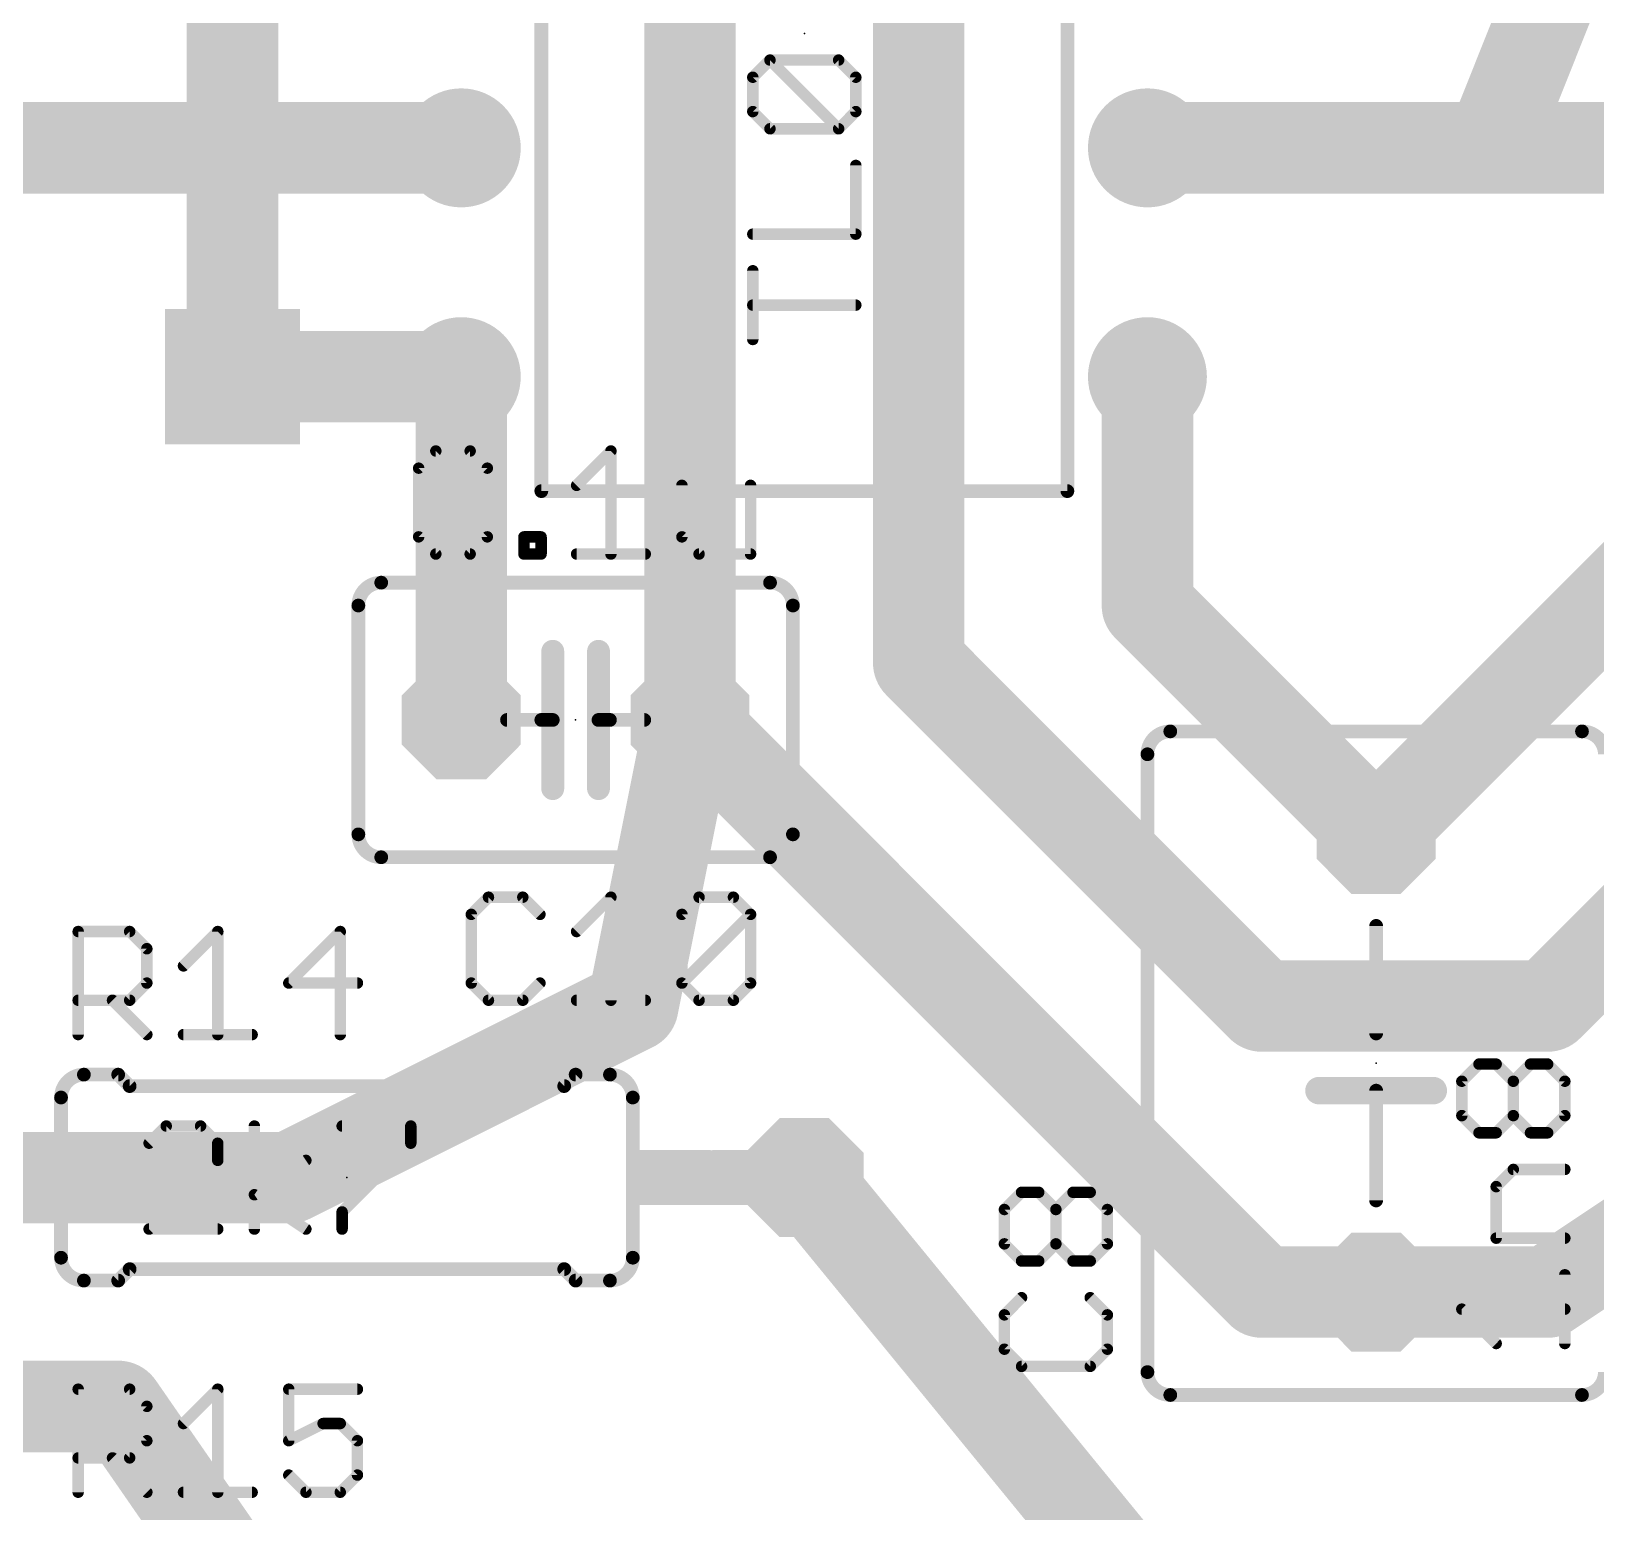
# Model space of a CAD drawing. Extents: x 0 to 4.04, y -0.39 to 3.15.
# Drawn here: x 2.212 to 2.896, y 0.604 to 1.251 of the extents above; entities that cross this region are included whole.
import ezdxf

# ---------------------------------------------------------------- set-up
doc = ezdxf.new("R2010")
doc.units = 0
for name, color, linetype in [('1', 22, 'CONTINUOUS'), ('16', 175, 'CONTINUOUS'), ('17', 82, 'CONTINUOUS'), ('18', 82, 'CONTINUOUS'), ('21', 253, 'CONTINUOUS'), ('23', 7, 'CONTINUOUS'), ('25', 253, 'CONTINUOUS'), ('27', 253, 'CONTINUOUS'), ('51', 253, 'CONTINUOUS')]:
    doc.layers.add(name, color=color, linetype=linetype)

# ---------------------------------------------------------------- blocks, each defined once
blk = doc.blocks.new('OCTAGONP')
at = {"const_width": 0.5}
blk.add_lwpolyline([(-0.25, -0.103553), (-0.25, 0.103553), (-0.103553, 0.25), (0.103553, 0.25), (0.25, 0.103553), (0.25, -0.103553), (0.103553, -0.25), (-0.103553, -0.25), (-0.25, -0.103553), (-0.25, 0.103553)], dxfattribs=at)
blk = doc.blocks.new('ROUNDP')
at = {"const_width": 0.5}
blk.add_lwpolyline([(0, -0.25, 1), (0, 0.25, 1), (0, -0.25)], format="xyb", dxfattribs=at)
blk = doc.blocks.new('RECT')
blk.add_solid([(-0.5, -0.5), (0.5, -0.5), (-0.5, 0.5), (0.5, 0.5)])
blk = doc.blocks.new('SQUAREV')
blk.add_solid([(-0.5, -0.5), (0.5, -0.5), (-0.5, 0.5), (0.5, 0.5)])

msp = doc.modelspace()

# ---------------------------------------------------------------- linework, layer by layer
at = {"layer": '1', "const_width": 0.04}
msp.add_lwpolyline([(2.3, 1.1), (2.3, 1.9)], dxfattribs=at)
at = {"layer": '1', "const_width": 0.02}
msp.add_lwpolyline([(2.29, 1.1, 1), (2.31, 1.1)], format="xyb", dxfattribs=at)
at = {"layer": '16', "const_width": 0.04}
for points in [[(2.5, 0.95), (2.5, 1.35)], [(2.85, 1.2), (2.9, 1.325)], [(2.6, 1.275), (2.6, 0.975)], [(1.8, 1.2), (2.4, 1.2)], [(2.85, 1.2), (2.7, 1.2)], [(3.05, 1.2), (2.85, 1.2)], [(2.4, 1.1), (2.3, 1.1)], [(2.4, 1.1), (2.4, 0.95)], [(2.7, 1.1), (2.7, 1)], [(2.975, 1.075), (2.8, 0.9)], [(2.7, 1), (2.8, 0.9)], [(2.875, 0.825), (3.05, 1)], [(2.6, 0.975), (2.75, 0.825)], [(2.5, 0.95), (2.475, 0.825)], [(2.5, 0.95), (2.75, 0.7)], [(2.875, 0.7), (3.1, 0.85)], [(2.475, 0.825), (2.325, 0.75)], [(2.75, 0.825), (2.875, 0.825)], [(2.325, 0.75), (2.15, 0.75)], [(2.775, 0.475), (2.55, 0.75)], [(2.75, 0.7), (2.8, 0.7)], [(2.8, 0.7), (2.875, 0.7)], [(2.25, 0.65), (2.05, 0.65)], [(2.475, 0.325), (2.25, 0.65)]]:
    msp.add_lwpolyline(points, dxfattribs=at)
at = {"layer": '16', "const_width": 0.02}
for points in [[(2.4, 1.19, 1), (2.4, 1.21)], [(2.7, 1.21, 1), (2.7, 1.19)], [(2.85, 1.21, 1), (2.85, 1.19)], [(2.85, 1.19, 1), (2.85, 1.21)], [(2.840715, 1.203714, 1), (2.859285, 1.196286)], [(2.3, 1.11, 1), (2.3, 1.09)], [(2.41, 1.1, 1), (2.39, 1.1)], [(2.4, 1.09, 1), (2.4, 1.11)], [(2.71, 1.1, 1), (2.69, 1.1)], [(2.707071, 1.007071, 1), (2.692929, 0.992929)], [(2.69, 1, 1), (2.71, 1)], [(2.607071, 0.982071, 1), (2.592929, 0.967929)], [(2.59, 0.975, 1), (2.61, 0.975)], [(2.507071, 0.957071, 1), (2.492929, 0.942929)], [(2.509806, 0.948039, 1), (2.490194, 0.951961)], [(2.39, 0.95, 1), (2.41, 0.95)], [(2.49, 0.95, 1), (2.51, 0.95)], [(2.792929, 0.907071, 1), (2.807071, 0.892929)], [(2.792929, 0.892929, 1), (2.807071, 0.907071)], [(2.479472, 0.816056, 1), (2.470528, 0.833944)], [(2.75, 0.835, 1), (2.75, 0.815)], [(2.742929, 0.817929, 1), (2.757071, 0.832071)], [(2.867929, 0.832071, 1), (2.882071, 0.817929)], [(2.875, 0.815, 1), (2.875, 0.835)], [(2.465194, 0.826961, 1), (2.484806, 0.823039)], [(2.320528, 0.758944, 1), (2.329472, 0.741056)], [(2.325, 0.74, 1), (2.325, 0.76)], [(2.55774, 0.756332, 1), (2.54226, 0.743668)], [(2.75, 0.71, 1), (2.75, 0.69)], [(2.8, 0.71, 1), (2.8, 0.69)], [(2.8, 0.69, 1), (2.8, 0.71)], [(2.869453, 0.708321, 1), (2.880547, 0.691679)], [(2.875, 0.69, 1), (2.875, 0.71)], [(2.742929, 0.692929, 1), (2.757071, 0.707071)], [(2.258222, 0.655692, 1), (2.241778, 0.644308)], [(2.25, 0.64, 1), (2.25, 0.66)]]:
    msp.add_lwpolyline(points, format="xyb", dxfattribs=at)
at = {"layer": '21'}
for points, const_width in [([(2.435, 1.45), (2.435, 1.05)], 0.006), ([(2.665, 1.05), (2.665, 1.45)], 0.006), ([(2.665, 1.05), (2.435, 1.05)], 0.006), ([(2.365, 1.01), (2.535, 1.01)], 0.006), ([(2.355, 0.9), (2.355, 1)], 0.006), ([(2.545, 0.9), (2.545, 1)], 0.006), ([(2.44, 0.95), (2.44, 0.98)], 0.01), ([(2.46, 0.95), (2.46, 0.98)], 0.01), ([(2.435, 0.95), (2.44, 0.95)], 0.006), ([(2.44, 0.95), (2.44, 0.92)], 0.01), ([(2.46, 0.92), (2.46, 0.95)], 0.01), ([(2.46, 0.95), (2.465, 0.95)], 0.006), ([(2.89, 0.945), (2.71, 0.945)], 0.006), ([(2.7, 0.935), (2.7, 0.665)], 0.006), ([(2.535, 0.89), (2.365, 0.89)], 0.006), ([(2.8, 0.813), (2.8, 0.86)], 0.006), ([(2.775, 0.813), (2.8, 0.813)], 0.012), ([(2.8, 0.813), (2.825, 0.813)], 0.012), ([(2.235, 0.795), (2.25, 0.795)], 0.006), ([(2.255, 0.79), (2.25, 0.795)], 0.006), ([(2.445, 0.79), (2.45, 0.795)], 0.006), ([(2.465, 0.795), (2.45, 0.795)], 0.006), ([(2.775, 0.788), (2.8, 0.788)], 0.012), ([(2.8, 0.788), (2.825, 0.788)], 0.012), ([(2.225, 0.715), (2.225, 0.785)], 0.006), ([(2.445, 0.79), (2.255, 0.79)], 0.006), ([(2.475, 0.715), (2.475, 0.785)], 0.006), ([(2.8, 0.788), (2.8, 0.74)], 0.006), ([(2.255, 0.71), (2.25, 0.705)], 0.006), ([(2.445, 0.71), (2.255, 0.71)], 0.006), ([(2.445, 0.71), (2.45, 0.705)], 0.006), ([(2.235, 0.705), (2.25, 0.705)], 0.006), ([(2.465, 0.705), (2.45, 0.705)], 0.006), ([(2.71, 0.655), (2.89, 0.655)], 0.006)]:
    msp.add_lwpolyline(points, dxfattribs=dict(at, const_width=const_width))
for points, const_width in [([(2.435, 1.0515, 1), (2.435, 1.0485)], 0.003), ([(2.4335, 1.05, 1), (2.4365, 1.05)], 0.003), ([(2.6635, 1.05, 1), (2.6665, 1.05)], 0.003), ([(2.665, 1.0485, 1), (2.665, 1.0515)], 0.003), ([(2.365, 1.01, 0.414214), (2.355, 1)], 0.006), ([(2.365, 1.0115, 1), (2.365, 1.0085)], 0.003), ([(2.365, 1.0085, 1), (2.365, 1.0115)], 0.003), ([(2.545, 1, 0.414214), (2.535, 1.01)], 0.006), ([(2.535, 1.0115, 1), (2.535, 1.0085)], 0.003), ([(2.535, 1.0085, 1), (2.535, 1.0115)], 0.003), ([(2.3565, 1, 1), (2.3535, 1)], 0.003), ([(2.3535, 1, 1), (2.3565, 1)], 0.003), ([(2.5465, 1, 1), (2.5435, 1)], 0.003), ([(2.5435, 1, 1), (2.5465, 1)], 0.003), ([(2.4425, 0.98, 1), (2.4375, 0.98)], 0.005), ([(2.4625, 0.98, 1), (2.4575, 0.98)], 0.005), ([(2.435, 0.9515, 1), (2.435, 0.9485)], 0.003), ([(2.4425, 0.95, 1), (2.4375, 0.95)], 0.005), ([(2.4375, 0.95, 1), (2.4425, 0.95)], 0.005), ([(2.44, 0.9485, 1), (2.44, 0.9515)], 0.003), ([(2.4625, 0.95, 1), (2.4575, 0.95)], 0.005), ([(2.4575, 0.95, 1), (2.4625, 0.95)], 0.005), ([(2.46, 0.9515, 1), (2.46, 0.9485)], 0.003), ([(2.465, 0.9485, 1), (2.465, 0.9515)], 0.003), ([(2.71, 0.945, 0.414214), (2.7, 0.935)], 0.006), ([(2.71, 0.9465, 1), (2.71, 0.9435)], 0.003), ([(2.71, 0.9435, 1), (2.71, 0.9465)], 0.003), ([(2.9, 0.935, 0.414214), (2.89, 0.945)], 0.006), ([(2.89, 0.9465, 1), (2.89, 0.9435)], 0.003), ([(2.89, 0.9435, 1), (2.89, 0.9465)], 0.003), ([(2.7015, 0.935, 1), (2.6985, 0.935)], 0.003), ([(2.6985, 0.935, 1), (2.7015, 0.935)], 0.003), ([(2.4375, 0.92, 1), (2.4425, 0.92)], 0.005), ([(2.4575, 0.92, 1), (2.4625, 0.92)], 0.005), ([(2.355, 0.9, 0.414214), (2.365, 0.89)], 0.006), ([(2.3565, 0.9, 1), (2.3535, 0.9)], 0.003), ([(2.535, 0.89, 0.414214), (2.545, 0.9)], 0.006), ([(2.5465, 0.9, 1), (2.5435, 0.9)], 0.003), ([(2.3535, 0.9, 1), (2.3565, 0.9)], 0.003), ([(2.5435, 0.9, 1), (2.5465, 0.9)], 0.003), ([(2.365, 0.8915, 1), (2.365, 0.8885)], 0.003), ([(2.365, 0.8885, 1), (2.365, 0.8915)], 0.003), ([(2.535, 0.8915, 1), (2.535, 0.8885)], 0.003), ([(2.535, 0.8885, 1), (2.535, 0.8915)], 0.003), ([(2.8015, 0.86, 1), (2.7985, 0.86)], 0.003), ([(2.775, 0.816, 1), (2.775, 0.81)], 0.006), ([(2.8, 0.816, 1), (2.8, 0.81)], 0.006), ([(2.8, 0.81, 1), (2.8, 0.816)], 0.006), ([(2.7985, 0.813, 1), (2.8015, 0.813)], 0.003), ([(2.825, 0.81, 1), (2.825, 0.816)], 0.006), ([(2.235, 0.795, 0.414214), (2.225, 0.785)], 0.006), ([(2.235, 0.7965, 1), (2.235, 0.7935)], 0.003), ([(2.235, 0.7935, 1), (2.235, 0.7965)], 0.003), ([(2.251061, 0.796061, 1), (2.248939, 0.793939)], 0.003), ([(2.25, 0.7935, 1), (2.25, 0.7965)], 0.003), ([(2.45, 0.7965, 1), (2.45, 0.7935)], 0.003), ([(2.451061, 0.793939, 1), (2.448939, 0.796061)], 0.003), ([(2.475, 0.785, 0.414214), (2.465, 0.795)], 0.006), ([(2.465, 0.7965, 1), (2.465, 0.7935)], 0.003), ([(2.465, 0.7935, 1), (2.465, 0.7965)], 0.003), ([(2.775, 0.791, 1), (2.775, 0.785)], 0.006), ([(2.8, 0.791, 1), (2.8, 0.785)], 0.006), ([(2.8, 0.785, 1), (2.8, 0.791)], 0.006), ([(2.825, 0.785, 1), (2.825, 0.791)], 0.006), ([(2.2265, 0.785, 1), (2.2235, 0.785)], 0.003), ([(2.255, 0.7915, 1), (2.255, 0.7885)], 0.003), ([(2.253939, 0.788939, 1), (2.256061, 0.791061)], 0.003), ([(2.443939, 0.791061, 1), (2.446061, 0.788939)], 0.003), ([(2.445, 0.7885, 1), (2.445, 0.7915)], 0.003), ([(2.4765, 0.785, 1), (2.4735, 0.785)], 0.003), ([(2.8015, 0.788, 1), (2.7985, 0.788)], 0.003), ([(2.2235, 0.785, 1), (2.2265, 0.785)], 0.003), ([(2.4735, 0.785, 1), (2.4765, 0.785)], 0.003), ([(2.7985, 0.74, 1), (2.8015, 0.74)], 0.003), ([(2.225, 0.715, 0.414214), (2.235, 0.705)], 0.006), ([(2.2265, 0.715, 1), (2.2235, 0.715)], 0.003), ([(2.2235, 0.715, 1), (2.2265, 0.715)], 0.003), ([(2.255, 0.7115, 1), (2.255, 0.7085)], 0.003), ([(2.256061, 0.708939, 1), (2.253939, 0.711061)], 0.003), ([(2.446061, 0.711061, 1), (2.443939, 0.708939)], 0.003), ([(2.445, 0.7085, 1), (2.445, 0.7115)], 0.003), ([(2.465, 0.705, 0.414214), (2.475, 0.715)], 0.006), ([(2.4765, 0.715, 1), (2.4735, 0.715)], 0.003), ([(2.4735, 0.715, 1), (2.4765, 0.715)], 0.003), ([(2.235, 0.7065, 1), (2.235, 0.7035)], 0.003), ([(2.235, 0.7035, 1), (2.235, 0.7065)], 0.003), ([(2.248939, 0.706061, 1), (2.251061, 0.703939)], 0.003), ([(2.25, 0.7035, 1), (2.25, 0.7065)], 0.003), ([(2.45, 0.7065, 1), (2.45, 0.7035)], 0.003), ([(2.448939, 0.703939, 1), (2.451061, 0.706061)], 0.003), ([(2.465, 0.7065, 1), (2.465, 0.7035)], 0.003), ([(2.465, 0.7035, 1), (2.465, 0.7065)], 0.003), ([(2.7, 0.665, 0.414214), (2.71, 0.655)], 0.006), ([(2.7015, 0.665, 1), (2.6985, 0.665)], 0.003), ([(2.6985, 0.665, 1), (2.7015, 0.665)], 0.003), ([(2.89, 0.655, 0.414214), (2.9, 0.665)], 0.006), ([(2.71, 0.6565, 1), (2.71, 0.6535)], 0.003), ([(2.71, 0.6535, 1), (2.71, 0.6565)], 0.003), ([(2.89, 0.6565, 1), (2.89, 0.6535)], 0.003), ([(2.89, 0.6535, 1), (2.89, 0.6565)], 0.003)]:
    msp.add_lwpolyline(points, format="xyb", dxfattribs=dict(at, const_width=const_width))
at = {"layer": '23'}
for p in [(2.55, 1.25), (2.45, 0.95), (2.8, 0.8), (2.35, 0.75)]:
    msp.add_point(p, dxfattribs=at)
at = {"layer": '25', "const_width": 0.005}
for points in [[(2.411888, 0.872538), (2.404382, 0.865032)], [(2.426901, 0.872538), (2.411888, 0.872538)], [(2.434408, 0.865032), (2.426901, 0.872538)], [(2.450421, 0.857526), (2.465434, 0.872538)], [(2.465434, 0.872538), (2.465434, 0.8275)], [(2.496461, 0.865032), (2.503967, 0.872538)], [(2.503967, 0.872538), (2.51898, 0.872538)], [(2.51898, 0.872538), (2.526486, 0.865032)], [(2.404382, 0.865032), (2.404382, 0.835006)], [(2.496461, 0.835006), (2.496461, 0.865032)], [(2.496461, 0.835006), (2.526486, 0.865032)], [(2.526486, 0.865032), (2.526486, 0.835006)], [(2.2325, 0.8125), (2.2325, 0.857538)], [(2.2325, 0.857538), (2.255019, 0.857538)], [(2.255019, 0.857538), (2.262526, 0.850032)], [(2.278539, 0.842526), (2.293552, 0.857538)], [(2.293552, 0.857538), (2.293552, 0.8125)], [(2.347098, 0.857538), (2.324578, 0.835019)], [(2.347098, 0.8125), (2.347098, 0.857538)], [(2.262526, 0.850032), (2.262526, 0.835019)], [(2.262526, 0.835019), (2.255019, 0.827513)], [(2.324578, 0.835019), (2.354604, 0.835019)], [(2.404382, 0.835006), (2.411888, 0.8275)], [(2.426901, 0.8275), (2.434408, 0.835006)], [(2.503967, 0.8275), (2.496461, 0.835006)], [(2.526486, 0.835006), (2.51898, 0.8275)], [(2.255019, 0.827513), (2.2325, 0.827513)], [(2.247513, 0.827513), (2.262526, 0.8125)], [(2.411888, 0.8275), (2.426901, 0.8275)], [(2.450421, 0.8275), (2.480447, 0.8275)], [(2.51898, 0.8275), (2.503967, 0.8275)], [(2.278539, 0.8125), (2.308565, 0.8125)], [(2.637462, 0.736058), (2.644968, 0.743565)], [(2.644968, 0.743565), (2.652474, 0.743565)], [(2.652474, 0.743565), (2.659981, 0.736058)], [(2.659981, 0.736058), (2.667487, 0.743565)], [(2.667487, 0.743565), (2.674994, 0.743565)], [(2.674994, 0.743565), (2.6825, 0.736058)], [(2.637462, 0.721046), (2.637462, 0.736058)], [(2.659981, 0.721046), (2.659981, 0.736058)], [(2.6825, 0.736058), (2.6825, 0.721046)], [(2.644968, 0.713539), (2.637462, 0.721046)], [(2.659981, 0.721046), (2.652474, 0.713539)], [(2.667487, 0.713539), (2.659981, 0.721046)], [(2.6825, 0.721046), (2.674994, 0.713539)], [(2.652474, 0.713539), (2.644968, 0.713539)], [(2.674994, 0.713539), (2.667487, 0.713539)], [(2.644968, 0.697526), (2.637462, 0.690019)], [(2.6825, 0.690019), (2.674994, 0.697526)], [(2.637462, 0.690019), (2.637462, 0.675006)], [(2.6825, 0.675006), (2.6825, 0.690019)], [(2.637462, 0.675006), (2.644968, 0.6675)], [(2.674994, 0.6675), (2.6825, 0.675006)], [(2.644968, 0.6675), (2.674994, 0.6675)], [(2.2325, 0.6125), (2.2325, 0.657538)], [(2.2325, 0.657538), (2.255019, 0.657538)], [(2.255019, 0.657538), (2.262526, 0.650032)], [(2.278539, 0.642526), (2.293552, 0.657538)], [(2.293552, 0.657538), (2.293552, 0.6125)], [(2.354604, 0.657538), (2.324578, 0.657538)], [(2.324578, 0.657538), (2.324578, 0.635019)], [(2.262526, 0.650032), (2.262526, 0.635019)], [(2.324578, 0.635019), (2.339591, 0.642526)], [(2.339591, 0.642526), (2.347098, 0.642526)], [(2.347098, 0.642526), (2.354604, 0.635019)], [(2.262526, 0.635019), (2.255019, 0.627513)], [(2.354604, 0.635019), (2.354604, 0.620006)], [(2.255019, 0.627513), (2.2325, 0.627513)], [(2.247513, 0.627513), (2.262526, 0.6125)], [(2.332085, 0.6125), (2.324578, 0.620006)], [(2.354604, 0.620006), (2.347098, 0.6125)], [(2.278539, 0.6125), (2.308565, 0.6125)], [(2.347098, 0.6125), (2.332085, 0.6125)]]:
    msp.add_lwpolyline(points, dxfattribs=at)
at = {"layer": '25', "const_width": 0.0025}
for points in [[(2.411888, 0.873788, 1), (2.411888, 0.871288)], [(2.412772, 0.871655, 1), (2.411005, 0.873422)], [(2.427785, 0.873422, 1), (2.426017, 0.871655)], [(2.426901, 0.871288, 1), (2.426901, 0.873788)], [(2.466684, 0.872538, 1), (2.464184, 0.872538)], [(2.466318, 0.871655, 1), (2.46455, 0.873422)], [(2.503967, 0.873788, 1), (2.503967, 0.871288)], [(2.504851, 0.871655, 1), (2.503083, 0.873422)], [(2.519864, 0.873422, 1), (2.518096, 0.871655)], [(2.51898, 0.871288, 1), (2.51898, 0.873788)], [(2.405632, 0.865032, 1), (2.403132, 0.865032)], [(2.403498, 0.865916, 1), (2.405266, 0.864148)], [(2.433524, 0.864148, 1), (2.435291, 0.865916)], [(2.497711, 0.865032, 1), (2.495211, 0.865032)], [(2.495577, 0.865916, 1), (2.497344, 0.864148)], [(2.527736, 0.865032, 1), (2.525236, 0.865032)], [(2.52737, 0.864148, 1), (2.525602, 0.865916)], [(2.525602, 0.864148, 1), (2.52737, 0.865916)], [(2.23375, 0.857538, 1), (2.23125, 0.857538)], [(2.2325, 0.858788, 1), (2.2325, 0.856288)], [(2.255903, 0.858422, 1), (2.254135, 0.856655)], [(2.255019, 0.856288, 1), (2.255019, 0.858788)], [(2.294802, 0.857538, 1), (2.292302, 0.857538)], [(2.294436, 0.856655, 1), (2.292668, 0.858422)], [(2.348348, 0.857538, 1), (2.345848, 0.857538)], [(2.347982, 0.856655, 1), (2.346214, 0.858422)], [(2.449537, 0.858409, 1), (2.451305, 0.856642)], [(2.263776, 0.850032, 1), (2.261276, 0.850032)], [(2.261642, 0.849148, 1), (2.263409, 0.850916)], [(2.277655, 0.843409, 1), (2.279423, 0.841642)], [(2.261276, 0.835019, 1), (2.263776, 0.835019)], [(2.263409, 0.834135, 1), (2.261642, 0.835903)], [(2.324578, 0.836269, 1), (2.324578, 0.833769)], [(2.323695, 0.835903, 1), (2.325462, 0.834135)], [(2.354604, 0.833769, 1), (2.354604, 0.836269)], [(2.405266, 0.83589, 1), (2.403498, 0.834123)], [(2.403132, 0.835006, 1), (2.405632, 0.835006)], [(2.435291, 0.834123, 1), (2.433524, 0.83589)], [(2.497344, 0.83589, 1), (2.495577, 0.834123)], [(2.495577, 0.83589, 1), (2.497344, 0.834123)], [(2.495211, 0.835006, 1), (2.497711, 0.835006)], [(2.525236, 0.835006, 1), (2.527736, 0.835006)], [(2.52737, 0.834123, 1), (2.525602, 0.83589)], [(2.2325, 0.828763, 1), (2.2325, 0.826263)], [(2.248397, 0.828397, 1), (2.246629, 0.826629)], [(2.254135, 0.828397, 1), (2.255903, 0.826629)], [(2.255019, 0.826263, 1), (2.255019, 0.828763)], [(2.411888, 0.82875, 1), (2.411888, 0.82625)], [(2.411005, 0.826616, 1), (2.412772, 0.828384)], [(2.426017, 0.828384, 1), (2.427785, 0.826616)], [(2.426901, 0.82625, 1), (2.426901, 0.82875)], [(2.450421, 0.82875, 1), (2.450421, 0.82625)], [(2.464184, 0.8275, 1), (2.466684, 0.8275)], [(2.480447, 0.82625, 1), (2.480447, 0.82875)], [(2.503967, 0.82875, 1), (2.503967, 0.82625)], [(2.503083, 0.826616, 1), (2.504851, 0.828384)], [(2.518096, 0.828384, 1), (2.519864, 0.826616)], [(2.51898, 0.82625, 1), (2.51898, 0.82875)], [(2.261642, 0.811616, 1), (2.263409, 0.813384)], [(2.278539, 0.81375, 1), (2.278539, 0.81125)], [(2.308565, 0.81125, 1), (2.308565, 0.81375)], [(2.23125, 0.8125, 1), (2.23375, 0.8125)], [(2.292302, 0.8125, 1), (2.294802, 0.8125)], [(2.345848, 0.8125, 1), (2.348348, 0.8125)], [(2.644968, 0.744815, 1), (2.644968, 0.742315)], [(2.645852, 0.742681, 1), (2.644084, 0.744449)], [(2.653358, 0.744449, 1), (2.651591, 0.742681)], [(2.652474, 0.742315, 1), (2.652474, 0.744815)], [(2.667487, 0.744815, 1), (2.667487, 0.742315)], [(2.668371, 0.742681, 1), (2.666603, 0.744449)], [(2.675877, 0.744449, 1), (2.67411, 0.742681)], [(2.674994, 0.742315, 1), (2.674994, 0.744815)], [(2.638712, 0.736058, 1), (2.636212, 0.736058)], [(2.636578, 0.736942, 1), (2.638345, 0.735175)], [(2.661231, 0.736058, 1), (2.658731, 0.736058)], [(2.659097, 0.736942, 1), (2.660865, 0.735175)], [(2.659097, 0.735175, 1), (2.660865, 0.736942)], [(2.68375, 0.736058, 1), (2.68125, 0.736058)], [(2.681616, 0.735175, 1), (2.683384, 0.736942)], [(2.638345, 0.72193, 1), (2.636578, 0.720162)], [(2.636212, 0.721046, 1), (2.638712, 0.721046)], [(2.660865, 0.72193, 1), (2.659097, 0.720162)], [(2.658731, 0.721046, 1), (2.661231, 0.721046)], [(2.660865, 0.720162, 1), (2.659097, 0.72193)], [(2.68125, 0.721046, 1), (2.68375, 0.721046)], [(2.683384, 0.720162, 1), (2.681616, 0.72193)], [(2.644968, 0.714789, 1), (2.644968, 0.712289)], [(2.644084, 0.712655, 1), (2.645852, 0.714423)], [(2.651591, 0.714423, 1), (2.653358, 0.712655)], [(2.652474, 0.712289, 1), (2.652474, 0.714789)], [(2.667487, 0.714789, 1), (2.667487, 0.712289)], [(2.666603, 0.712655, 1), (2.668371, 0.714423)], [(2.67411, 0.714423, 1), (2.675877, 0.712655)], [(2.674994, 0.712289, 1), (2.674994, 0.714789)], [(2.645852, 0.696642, 1), (2.644084, 0.698409)], [(2.675877, 0.698409, 1), (2.67411, 0.696642)], [(2.638712, 0.690019, 1), (2.636212, 0.690019)], [(2.636578, 0.690903, 1), (2.638345, 0.689135)], [(2.68375, 0.690019, 1), (2.68125, 0.690019)], [(2.681616, 0.689135, 1), (2.683384, 0.690903)], [(2.638345, 0.67589, 1), (2.636578, 0.674123)], [(2.683384, 0.674123, 1), (2.681616, 0.67589)], [(2.636212, 0.675006, 1), (2.638712, 0.675006)], [(2.68125, 0.675006, 1), (2.68375, 0.675006)], [(2.644968, 0.66875, 1), (2.644968, 0.66625)], [(2.644084, 0.666616, 1), (2.645852, 0.668384)], [(2.67411, 0.668384, 1), (2.675877, 0.666616)], [(2.674994, 0.66625, 1), (2.674994, 0.66875)], [(2.23375, 0.657538, 1), (2.23125, 0.657538)], [(2.2325, 0.658788, 1), (2.2325, 0.656288)], [(2.255903, 0.658422, 1), (2.254135, 0.656655)], [(2.255019, 0.656288, 1), (2.255019, 0.658788)], [(2.294802, 0.657538, 1), (2.292302, 0.657538)], [(2.294436, 0.656655, 1), (2.292668, 0.658422)], [(2.324578, 0.658788, 1), (2.324578, 0.656288)], [(2.325828, 0.657538, 1), (2.323328, 0.657538)], [(2.354604, 0.656288, 1), (2.354604, 0.658788)], [(2.263776, 0.650032, 1), (2.261276, 0.650032)], [(2.261642, 0.649148, 1), (2.263409, 0.650916)], [(2.277655, 0.643409, 1), (2.279423, 0.641642)], [(2.339591, 0.643776, 1), (2.339591, 0.641276)], [(2.34015, 0.641408, 1), (2.339032, 0.643644)], [(2.347982, 0.643409, 1), (2.346214, 0.641642)], [(2.347098, 0.641276, 1), (2.347098, 0.643776)], [(2.261276, 0.635019, 1), (2.263776, 0.635019)], [(2.263409, 0.634135, 1), (2.261642, 0.635903)], [(2.324019, 0.636137, 1), (2.325138, 0.633901)], [(2.323328, 0.635019, 1), (2.325828, 0.635019)], [(2.355854, 0.635019, 1), (2.353354, 0.635019)], [(2.35372, 0.634135, 1), (2.355488, 0.635903)], [(2.2325, 0.628763, 1), (2.2325, 0.626263)], [(2.248397, 0.628397, 1), (2.246629, 0.626629)], [(2.254135, 0.628397, 1), (2.255903, 0.626629)], [(2.255019, 0.626263, 1), (2.255019, 0.628763)], [(2.325462, 0.62089, 1), (2.323695, 0.619123)], [(2.355488, 0.619123, 1), (2.35372, 0.62089)], [(2.353354, 0.620006, 1), (2.355854, 0.620006)], [(2.23125, 0.6125, 1), (2.23375, 0.6125)], [(2.261642, 0.611616, 1), (2.263409, 0.613384)], [(2.278539, 0.61375, 1), (2.278539, 0.61125)], [(2.292302, 0.6125, 1), (2.294802, 0.6125)], [(2.308565, 0.61125, 1), (2.308565, 0.61375)], [(2.332085, 0.61375, 1), (2.332085, 0.61125)], [(2.331201, 0.611616, 1), (2.332969, 0.613384)], [(2.346214, 0.613384, 1), (2.347982, 0.611616)], [(2.347098, 0.61125, 1), (2.347098, 0.61375)]]:
    msp.add_lwpolyline(points, format="xyb", dxfattribs=at)
at = {"layer": '27', "const_width": 0.005}
for points in [[(2.527462, 1.230862), (2.534968, 1.238368)], [(2.534968, 1.238368), (2.564994, 1.238368)], [(2.564994, 1.208342), (2.534968, 1.238368)], [(2.564994, 1.238368), (2.5725, 1.230862)], [(2.527462, 1.215849), (2.527462, 1.230862)], [(2.5725, 1.230862), (2.5725, 1.215849)], [(2.534968, 1.208342), (2.527462, 1.215849)], [(2.5725, 1.215849), (2.564994, 1.208342)], [(2.564994, 1.208342), (2.534968, 1.208342)], [(2.5725, 1.162303), (2.5725, 1.192329)], [(2.527462, 1.162303), (2.5725, 1.162303)], [(2.527462, 1.116264), (2.527462, 1.146289)], [(2.5725, 1.131277), (2.527462, 1.131277)], [(2.381362, 1.060032), (2.388869, 1.067538)], [(2.388869, 1.067538), (2.403882, 1.067538)], [(2.403882, 1.067538), (2.411388, 1.060032)], [(2.450421, 1.052526), (2.465434, 1.067538)], [(2.465434, 1.067538), (2.465434, 1.0225)], [(2.381362, 1.030006), (2.381362, 1.060032)], [(2.381362, 1.030006), (2.411388, 1.060032)], [(2.411388, 1.060032), (2.411388, 1.030006)], [(2.49646, 1.052526), (2.49646, 1.030006)], [(2.526486, 1.0225), (2.526486, 1.052526)], [(2.388869, 1.0225), (2.381362, 1.030006)], [(2.411388, 1.030006), (2.403882, 1.0225)], [(2.427402, 1.0225), (2.427402, 1.030006)], [(2.427402, 1.030006), (2.434908, 1.030006)], [(2.434908, 1.030006), (2.434908, 1.0225)], [(2.49646, 1.030006), (2.503967, 1.0225)], [(2.403882, 1.0225), (2.388869, 1.0225)], [(2.434908, 1.0225), (2.427402, 1.0225)], [(2.450421, 1.0225), (2.480447, 1.0225)], [(2.503967, 1.0225), (2.526486, 1.0225)], [(2.837462, 0.792098), (2.844968, 0.799604)], [(2.844968, 0.799604), (2.852474, 0.799604)], [(2.852474, 0.799604), (2.859981, 0.792098)], [(2.859981, 0.792098), (2.867487, 0.799604)], [(2.867487, 0.799604), (2.874994, 0.799604)], [(2.874994, 0.799604), (2.8825, 0.792098)], [(2.837462, 0.777085), (2.837462, 0.792098)], [(2.859981, 0.777085), (2.859981, 0.792098)], [(2.8825, 0.792098), (2.8825, 0.777085)], [(2.271006, 0.772538), (2.2635, 0.765032)], [(2.286019, 0.772538), (2.271006, 0.772538)], [(2.293526, 0.765032), (2.286019, 0.772538)], [(2.309539, 0.7275), (2.309539, 0.772538)], [(2.347905, 0.772538), (2.377931, 0.772538)], [(2.377931, 0.772538), (2.377931, 0.765032)], [(2.844968, 0.769578), (2.837462, 0.777085)], [(2.859981, 0.777085), (2.852474, 0.769578)], [(2.867487, 0.769578), (2.859981, 0.777085)], [(2.8825, 0.777085), (2.874994, 0.769578)], [(2.293526, 0.757526), (2.293526, 0.765032)], [(2.377931, 0.765032), (2.347905, 0.735006)], [(2.852474, 0.769578), (2.844968, 0.769578)], [(2.874994, 0.769578), (2.867487, 0.769578)], [(2.2635, 0.7275), (2.293526, 0.757526)], [(2.309539, 0.742513), (2.332058, 0.757526)], [(2.852474, 0.746058), (2.859981, 0.753565)], [(2.859981, 0.753565), (2.8825, 0.753565)], [(2.852474, 0.723539), (2.852474, 0.746058)], [(2.332058, 0.7275), (2.309539, 0.742513)], [(2.347905, 0.735006), (2.347905, 0.7275)], [(2.293526, 0.7275), (2.2635, 0.7275)], [(2.8825, 0.723539), (2.852474, 0.723539)], [(2.8825, 0.6775), (2.8825, 0.707526)], [(2.852474, 0.6775), (2.837462, 0.692513)], [(2.837462, 0.692513), (2.8825, 0.692513)]]:
    msp.add_lwpolyline(points, dxfattribs=at)
at = {"layer": '27', "const_width": 0.0025}
for points in [[(2.534968, 1.239618, 1), (2.534968, 1.237118)], [(2.535852, 1.239252, 1), (2.534084, 1.237484)], [(2.535852, 1.237484, 1), (2.534084, 1.239252)], [(2.565877, 1.239252, 1), (2.56411, 1.237484)], [(2.564994, 1.237118, 1), (2.564994, 1.239618)], [(2.528712, 1.230862, 1), (2.526212, 1.230862)], [(2.526578, 1.231745, 1), (2.528345, 1.229978)], [(2.57375, 1.230862, 1), (2.57125, 1.230862)], [(2.571616, 1.229978, 1), (2.573384, 1.231745)], [(2.528345, 1.216733, 1), (2.526578, 1.214965)], [(2.573384, 1.214965, 1), (2.571616, 1.216733)], [(2.526212, 1.215849, 1), (2.528712, 1.215849)], [(2.534968, 1.209592, 1), (2.534968, 1.207092)], [(2.564994, 1.207092, 1), (2.564994, 1.209592)], [(2.57125, 1.215849, 1), (2.57375, 1.215849)], [(2.534084, 1.207459, 1), (2.535852, 1.209226)], [(2.56411, 1.209226, 1), (2.565877, 1.207459)], [(2.56411, 1.207459, 1), (2.565877, 1.209226)], [(2.57375, 1.192329, 1), (2.57125, 1.192329)], [(2.527462, 1.163553, 1), (2.527462, 1.161053)], [(2.57125, 1.162303, 1), (2.57375, 1.162303)], [(2.5725, 1.161053, 1), (2.5725, 1.163553)], [(2.528712, 1.146289, 1), (2.526212, 1.146289)], [(2.527462, 1.132527, 1), (2.527462, 1.130027)], [(2.5725, 1.130027, 1), (2.5725, 1.132527)], [(2.526212, 1.116264, 1), (2.528712, 1.116264)], [(2.388869, 1.068788, 1), (2.388869, 1.066288)], [(2.389753, 1.066655, 1), (2.387985, 1.068422)], [(2.404765, 1.068422, 1), (2.402998, 1.066655)], [(2.403882, 1.066288, 1), (2.403882, 1.068788)], [(2.466684, 1.067538, 1), (2.464184, 1.067538)], [(2.466318, 1.066655, 1), (2.46455, 1.068422)], [(2.382612, 1.060032, 1), (2.380112, 1.060032)], [(2.380478, 1.060916, 1), (2.382246, 1.059148)], [(2.412638, 1.060032, 1), (2.410138, 1.060032)], [(2.412272, 1.059148, 1), (2.410504, 1.060916)], [(2.410504, 1.059148, 1), (2.412272, 1.060916)], [(2.449537, 1.053409, 1), (2.451305, 1.051642)], [(2.49771, 1.052526, 1), (2.49521, 1.052526)], [(2.527736, 1.052526, 1), (2.525236, 1.052526)], [(2.382246, 1.03089, 1), (2.380478, 1.029123)], [(2.380478, 1.03089, 1), (2.382246, 1.029123)], [(2.380112, 1.030006, 1), (2.382612, 1.030006)], [(2.410138, 1.030006, 1), (2.412638, 1.030006)], [(2.412272, 1.029123, 1), (2.410504, 1.03089)], [(2.428652, 1.030006, 1), (2.426152, 1.030006)], [(2.427402, 1.031256, 1), (2.427402, 1.028756)], [(2.436158, 1.030006, 1), (2.433658, 1.030006)], [(2.434908, 1.028756, 1), (2.434908, 1.031256)], [(2.49521, 1.030006, 1), (2.49771, 1.030006)], [(2.497344, 1.03089, 1), (2.495577, 1.029123)], [(2.388869, 1.02375, 1), (2.388869, 1.02125)], [(2.387985, 1.021616, 1), (2.389753, 1.023384)], [(2.402998, 1.023384, 1), (2.404765, 1.021616)], [(2.403882, 1.02125, 1), (2.403882, 1.02375)], [(2.427402, 1.02375, 1), (2.427402, 1.02125)], [(2.426152, 1.0225, 1), (2.428652, 1.0225)], [(2.433658, 1.0225, 1), (2.436158, 1.0225)], [(2.434908, 1.02125, 1), (2.434908, 1.02375)], [(2.450421, 1.02375, 1), (2.450421, 1.02125)], [(2.464184, 1.0225, 1), (2.466684, 1.0225)], [(2.480447, 1.02125, 1), (2.480447, 1.02375)], [(2.503967, 1.02375, 1), (2.503967, 1.02125)], [(2.503083, 1.021616, 1), (2.504851, 1.023384)], [(2.525236, 1.0225, 1), (2.527736, 1.0225)], [(2.526486, 1.02125, 1), (2.526486, 1.02375)], [(2.844968, 0.800854, 1), (2.844968, 0.798354)], [(2.845852, 0.79872, 1), (2.844084, 0.800488)], [(2.853358, 0.800488, 1), (2.851591, 0.79872)], [(2.852474, 0.798354, 1), (2.852474, 0.800854)], [(2.867487, 0.800854, 1), (2.867487, 0.798354)], [(2.868371, 0.79872, 1), (2.866603, 0.800488)], [(2.875877, 0.800488, 1), (2.87411, 0.79872)], [(2.874994, 0.798354, 1), (2.874994, 0.800854)], [(2.838712, 0.792098, 1), (2.836212, 0.792098)], [(2.836578, 0.792982, 1), (2.838345, 0.791214)], [(2.861231, 0.792098, 1), (2.858731, 0.792098)], [(2.859097, 0.792982, 1), (2.860865, 0.791214)], [(2.859097, 0.791214, 1), (2.860865, 0.792982)], [(2.88375, 0.792098, 1), (2.88125, 0.792098)], [(2.881616, 0.791214, 1), (2.883384, 0.792982)], [(2.271006, 0.773788, 1), (2.271006, 0.771288)], [(2.27189, 0.771655, 1), (2.270123, 0.773422)], [(2.286903, 0.773422, 1), (2.285135, 0.771655)], [(2.286019, 0.771288, 1), (2.286019, 0.773788)], [(2.310789, 0.772538, 1), (2.308289, 0.772538)], [(2.347905, 0.773788, 1), (2.347905, 0.771288)], [(2.379181, 0.772538, 1), (2.376681, 0.772538)], [(2.377931, 0.771288, 1), (2.377931, 0.773788)], [(2.838345, 0.777969, 1), (2.836578, 0.776201)], [(2.836212, 0.777085, 1), (2.838712, 0.777085)], [(2.860865, 0.777969, 1), (2.859097, 0.776201)], [(2.858731, 0.777085, 1), (2.861231, 0.777085)], [(2.860865, 0.776201, 1), (2.859097, 0.777969)], [(2.88125, 0.777085, 1), (2.88375, 0.777085)], [(2.883384, 0.776201, 1), (2.881616, 0.777969)], [(2.262616, 0.765916, 1), (2.264384, 0.764148)], [(2.294776, 0.765032, 1), (2.292276, 0.765032)], [(2.292642, 0.764148, 1), (2.294409, 0.765916)], [(2.376681, 0.765032, 1), (2.379181, 0.765032)], [(2.378815, 0.764148, 1), (2.377047, 0.765916)], [(2.844968, 0.770828, 1), (2.844968, 0.768328)], [(2.844084, 0.768695, 1), (2.845852, 0.770462)], [(2.851591, 0.770462, 1), (2.853358, 0.768695)], [(2.852474, 0.768328, 1), (2.852474, 0.770828)], [(2.867487, 0.770828, 1), (2.867487, 0.768328)], [(2.866603, 0.768695, 1), (2.868371, 0.770462)], [(2.87411, 0.770462, 1), (2.875877, 0.768695)], [(2.874994, 0.768328, 1), (2.874994, 0.770828)], [(2.294409, 0.756642, 1), (2.292642, 0.758409)], [(2.332752, 0.756486, 1), (2.331365, 0.758566)], [(2.292276, 0.757526, 1), (2.294776, 0.757526)], [(2.859981, 0.754815, 1), (2.859981, 0.752315)], [(2.860865, 0.752681, 1), (2.859097, 0.754449)], [(2.8825, 0.752315, 1), (2.8825, 0.754815)], [(2.853724, 0.746058, 1), (2.851224, 0.746058)], [(2.851591, 0.746942, 1), (2.853358, 0.745175)], [(2.310233, 0.743553, 1), (2.308846, 0.741473)], [(2.308846, 0.743553, 1), (2.310233, 0.741473)], [(2.349155, 0.735006, 1), (2.346655, 0.735006)], [(2.347021, 0.73589, 1), (2.348789, 0.734123)], [(2.2635, 0.72875, 1), (2.2635, 0.72625)], [(2.262616, 0.728384, 1), (2.264384, 0.726616)], [(2.293526, 0.72625, 1), (2.293526, 0.72875)], [(2.308289, 0.7275, 1), (2.310789, 0.7275)], [(2.331365, 0.72646, 1), (2.332752, 0.72854)], [(2.346655, 0.7275, 1), (2.349155, 0.7275)], [(2.852474, 0.724789, 1), (2.852474, 0.722289)], [(2.8825, 0.722289, 1), (2.8825, 0.724789)], [(2.851224, 0.723539, 1), (2.853724, 0.723539)], [(2.88375, 0.707526, 1), (2.88125, 0.707526)], [(2.838345, 0.693397, 1), (2.836578, 0.691629)], [(2.837462, 0.693763, 1), (2.837462, 0.691263)], [(2.8825, 0.691263, 1), (2.8825, 0.693763)], [(2.851591, 0.676616, 1), (2.853358, 0.678384)], [(2.88125, 0.6775, 1), (2.88375, 0.6775)]]:
    msp.add_lwpolyline(points, format="xyb", dxfattribs=at)
at = {"layer": '51'}
for points, const_width in [([(2.42, 0.95), (2.435, 0.95)], 0.006), ([(2.465, 0.95), (2.48, 0.95)], 0.006), ([(2.55, 0.75), (2.51, 0.75)], 0.024)]:
    msp.add_lwpolyline(points, dxfattribs=dict(at, const_width=const_width))
for points, const_width in [([(2.42, 0.9515, 1), (2.42, 0.9485)], 0.003), ([(2.435, 0.9485, 1), (2.435, 0.9515)], 0.003), ([(2.465, 0.9515, 1), (2.465, 0.9485)], 0.003), ([(2.48, 0.9485, 1), (2.48, 0.9515)], 0.003), ([(2.51, 0.756, 1), (2.51, 0.744)], 0.012), ([(2.55, 0.744, 1), (2.55, 0.756)], 0.012)]:
    msp.add_lwpolyline(points, format="xyb", dxfattribs=dict(at, const_width=const_width))

# ---------------------------------------------------------------- block references
at = {"layer": '17', "xscale": 0.052, "yscale": 0.052}
for name, p in [('ROUNDP', (2.4, 1.2)), ('ROUNDP', (2.4, 1.2)), ('ROUNDP', (2.7, 1.2)), ('ROUNDP', (2.7, 1.2)), ('ROUNDP', (2.4, 1.1)), ('ROUNDP', (2.4, 1.1)), ('ROUNDP', (2.7, 1.1)), ('ROUNDP', (2.7, 1.1)), ('OCTAGONP', (2.55, 0.75)), ('OCTAGONP', (2.55, 0.75))]:
    msp.add_blockref(name, p, dxfattribs=at)
for p, rotation in [((2.4, 0.95), 180), ((2.4, 0.95), 180), ((2.5, 0.95), 180), ((2.5, 0.95), 180), ((2.8, 0.9), 90), ((2.8, 0.9), 90), ((2.8, 0.7), 90), ((2.8, 0.7), 90)]:
    msp.add_blockref('OCTAGONP', p, dxfattribs=dict(at, rotation=rotation))
at = {"layer": '18', "xscale": 0.059055, "yscale": 0.059055}
msp.add_blockref('SQUAREV', (2.3, 1.1), dxfattribs=at)
msp.add_blockref('SQUAREV', (2.3, 1.1), dxfattribs=at)
at = {"layer": '21', "xscale": 0.034, "yscale": 0.024}
for p in [(2.208, 0.75), (2.492, 0.75)]:
    msp.add_blockref('RECT', p, dxfattribs=at)

doc.saveas('drawing.dxf')
